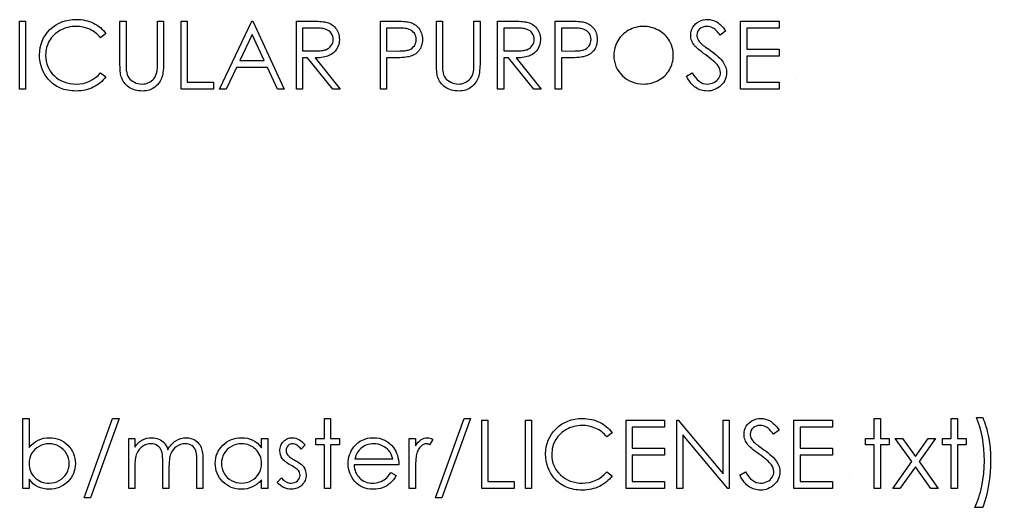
# Model space of a CAD drawing. Header units: millimetres. Extents: x -27 to 266, y -7 to 117.
# Drawn here: x 215.93 to 265.78, y 64.69 to 89.77 of the extents above; entities that cross this region are included whole.
import ezdxf

# ---------------------------------------------------------------- set-up
doc = ezdxf.new("R2010")
doc.units = ezdxf.units.MM

msp = doc.modelspace()

# ---------------------------------------------------------------- linework, layer by layer
at = {"color": 7, "linetype": 'Continuous'}
for p, q in [((247.945, 89.771), (247.945, 89.771)), ((255.798, 86.72), (255.797, 86.72)), ((258.535, 66.22), (258.535, 66.22))]:
    msp.add_line(p, q, dxfattribs=at)
at = {"color": 7, "linetype": 'Continuous', "flags": 128}
for points in [[(220.371, 89.039), (220.096, 88.829), (220.096, 88.829), (220.037, 88.898), (219.975, 88.964), (219.909, 89.025), (219.841, 89.081), (219.77, 89.133), (219.696, 89.181), (219.619, 89.224), (219.539, 89.264), (219.372, 89.329), (219.198, 89.375), (219.015, 89.403), (218.825, 89.412), (218.825, 89.412), (218.719, 89.409), (218.616, 89.4), (218.514, 89.384), (218.415, 89.362), (218.317, 89.334), (218.222, 89.301), (218.128, 89.26), (218.037, 89.214), (217.948, 89.162), (217.866, 89.106), (217.788, 89.046), (217.715, 88.981), (217.647, 88.912), (217.584, 88.839), (217.527, 88.762), (217.474, 88.68), (217.427, 88.595), (217.387, 88.508), (217.353, 88.418), (217.325, 88.325), (217.303, 88.229), (217.288, 88.132), (217.278, 88.031), (217.275, 87.928), (217.275, 87.928), (217.282, 87.773), (217.303, 87.625), (217.338, 87.483), (217.387, 87.349), (217.449, 87.22), (217.526, 87.098), (217.617, 86.982), (217.721, 86.873), (217.836, 86.775), (217.959, 86.688), (218.088, 86.616), (218.225, 86.557), (218.37, 86.51), (218.521, 86.477), (218.68, 86.457), (218.846, 86.451), (218.846, 86.451), (219.029, 86.46), (219.205, 86.487), (219.372, 86.533), (219.533, 86.597), (219.685, 86.679), (219.83, 86.779), (219.967, 86.897), (220.096, 87.034), (220.096, 87.034), (220.371, 86.826), (220.371, 86.826), (220.304, 86.741), (220.233, 86.66), (220.157, 86.585), (220.078, 86.515), (219.995, 86.449), (219.907, 86.389), (219.815, 86.334), (219.72, 86.283), (219.621, 86.238), (219.519, 86.2), (219.415, 86.167), (219.307, 86.139), (219.197, 86.118), (219.083, 86.104), (218.968, 86.095), (218.848, 86.092), (218.848, 86.092), (218.736, 86.094), (218.626, 86.102), (218.519, 86.113), (218.415, 86.13), (218.314, 86.151), (218.217, 86.178), (218.122, 86.209), (218.03, 86.245), (217.941, 86.285), (217.856, 86.331), (217.773, 86.381), (217.693, 86.436), (217.617, 86.496), (217.543, 86.56), (217.472, 86.629), (217.405, 86.704), (217.405, 86.704), (217.301, 86.836), (217.211, 86.976), (217.134, 87.122), (217.072, 87.275), (217.023, 87.434), (216.989, 87.6), (216.968, 87.772), (216.961, 87.952), (216.961, 87.952), (216.969, 88.14), (216.995, 88.321), (217.037, 88.494), (217.096, 88.66), (217.171, 88.818), (217.263, 88.968), (217.372, 89.111), (217.498, 89.246), (217.637, 89.369), (217.783, 89.476), (217.939, 89.566), (218.103, 89.64), (218.276, 89.698), (218.457, 89.738), (218.647, 89.763), (218.844, 89.771), (218.844, 89.771), (218.965, 89.768), (219.083, 89.759), (219.197, 89.744), (219.308, 89.723), (219.417, 89.696), (219.523, 89.663), (219.626, 89.623), (219.726, 89.578), (219.822, 89.528), (219.914, 89.473), (220.001, 89.412), (220.084, 89.348), (220.162, 89.278), (220.237, 89.203), (220.306, 89.123), (220.371, 89.039)], [(250.166, 86.857), (250.462, 87.034), (250.462, 87.034), (250.547, 86.897), (250.635, 86.779), (250.726, 86.679), (250.82, 86.597), (250.918, 86.533), (251.019, 86.487), (251.123, 86.46), (251.231, 86.451), (251.231, 86.451), (251.322, 86.456), (251.411, 86.471), (251.498, 86.496), (251.581, 86.532), (251.658, 86.576), (251.726, 86.628), (251.783, 86.686), (251.831, 86.751), (251.868, 86.822), (251.895, 86.894), (251.911, 86.967), (251.916, 87.044), (251.916, 87.044), (251.908, 87.131), (251.885, 87.218), (251.845, 87.303), (251.791, 87.387), (251.791, 87.387), (251.743, 87.447), (251.687, 87.509), (251.621, 87.575), (251.547, 87.643), (251.463, 87.714), (251.371, 87.788), (251.27, 87.866), (251.16, 87.945), (251.16, 87.945), (251.05, 88.025), (250.951, 88.099), (250.863, 88.167), (250.786, 88.229), (250.719, 88.286), (250.664, 88.337), (250.62, 88.382), (250.586, 88.422), (250.586, 88.422), (250.541, 88.484), (250.501, 88.547), (250.467, 88.612), (250.44, 88.678), (250.418, 88.745), (250.402, 88.813), (250.393, 88.884), (250.391, 88.954), (250.391, 88.954), (250.398, 89.065), (250.419, 89.172), (250.453, 89.273), (250.501, 89.369), (250.563, 89.457), (250.635, 89.536), (250.719, 89.604), (250.814, 89.663), (250.917, 89.71), (251.025, 89.745), (251.137, 89.764), (251.253, 89.771), (251.253, 89.771), (251.376, 89.764), (251.496, 89.74), (251.611, 89.7), (251.723, 89.644), (251.778, 89.609), (251.833, 89.568), (251.89, 89.52), (251.948, 89.465), (252.006, 89.403), (252.065, 89.335), (252.125, 89.26), (252.185, 89.179), (252.185, 89.179), (251.901, 88.964), (251.901, 88.964), (251.85, 89.029), (251.8, 89.089), (251.752, 89.143), (251.706, 89.191), (251.662, 89.233), (251.62, 89.269), (251.58, 89.3), (251.542, 89.325), (251.466, 89.363), (251.387, 89.391), (251.304, 89.407), (251.218, 89.412), (251.218, 89.412), (251.11, 89.405), (251.012, 89.38), (250.926, 89.34), (250.848, 89.284), (250.785, 89.217), (250.74, 89.142), (250.714, 89.059), (250.705, 88.969), (250.705, 88.969), (250.707, 88.913), (250.717, 88.858), (250.732, 88.803), (250.754, 88.749), (250.784, 88.694), (250.824, 88.637), (250.874, 88.579), (250.935, 88.517), (250.935, 88.517), (250.958, 88.497), (250.991, 88.47), (251.035, 88.437), (251.089, 88.396), (251.153, 88.349), (251.227, 88.296), (251.311, 88.236), (251.406, 88.168), (251.406, 88.168), (251.519, 88.085), (251.624, 88.004), (251.718, 87.926), (251.804, 87.849), (251.88, 87.776), (251.948, 87.704), (252.006, 87.635), (252.054, 87.568), (252.131, 87.436), (252.186, 87.304), (252.219, 87.171), (252.23, 87.039), (252.23, 87.039), (252.226, 86.945), (252.212, 86.854), (252.19, 86.766), (252.157, 86.681), (252.117, 86.599), (252.066, 86.521), (252.007, 86.446), (251.939, 86.374), (251.864, 86.308), (251.785, 86.25), (251.702, 86.202), (251.616, 86.163), (251.526, 86.132), (251.431, 86.109), (251.333, 86.096), (251.231, 86.092), (251.231, 86.092), (251.151, 86.095), (251.073, 86.103), (250.998, 86.116), (250.924, 86.136), (250.853, 86.16), (250.782, 86.191), (250.714, 86.226), (250.648, 86.268), (250.583, 86.315), (250.52, 86.371), (250.458, 86.433), (250.397, 86.503), (250.337, 86.58), (250.279, 86.665), (250.222, 86.757), (250.166, 86.857)], [(215.929, 89.681), (216.243, 89.681), (216.243, 89.681), (216.243, 86.181), (216.243, 86.181), (215.929, 86.181), (215.929, 86.181), (215.929, 89.681)], [(221.089, 89.681), (221.403, 89.681), (221.403, 89.681), (221.403, 87.584), (221.403, 87.584), (221.403, 87.495), (221.404, 87.415), (221.405, 87.344), (221.407, 87.282), (221.409, 87.228), (221.411, 87.183), (221.414, 87.146), (221.417, 87.119), (221.417, 87.119), (221.435, 87.021), (221.461, 86.93), (221.496, 86.849), (221.539, 86.775), (221.593, 86.709), (221.659, 86.648), (221.739, 86.594), (221.831, 86.544), (221.93, 86.503), (222.029, 86.474), (222.128, 86.456), (222.228, 86.451), (222.228, 86.451), (222.313, 86.456), (222.398, 86.469), (222.48, 86.492), (222.56, 86.524), (222.637, 86.564), (222.706, 86.611), (222.769, 86.666), (222.826, 86.727), (222.876, 86.795), (222.919, 86.871), (222.954, 86.952), (222.983, 87.041), (222.983, 87.041), (222.991, 87.078), (222.998, 87.124), (223.005, 87.18), (223.01, 87.243), (223.014, 87.315), (223.017, 87.397), (223.018, 87.486), (223.019, 87.584), (223.019, 87.584), (223.019, 89.681), (223.019, 89.681), (223.333, 89.681), (223.333, 89.681), (223.333, 87.568), (223.333, 87.568), (223.331, 87.453), (223.327, 87.345), (223.32, 87.241), (223.31, 87.143), (223.298, 87.052), (223.283, 86.965), (223.265, 86.884), (223.244, 86.809), (223.219, 86.738), (223.188, 86.669), (223.153, 86.603), (223.111, 86.539), (223.064, 86.477), (223.011, 86.418), (222.953, 86.36), (222.889, 86.306), (222.821, 86.256), (222.75, 86.212), (222.674, 86.175), (222.595, 86.145), (222.513, 86.122), (222.428, 86.105), (222.338, 86.095), (222.245, 86.092), (222.245, 86.092), (222.144, 86.095), (222.048, 86.104), (221.954, 86.12), (221.865, 86.142), (221.778, 86.171), (221.696, 86.205), (221.618, 86.247), (221.543, 86.294), (221.473, 86.346), (221.409, 86.403), (221.351, 86.464), (221.299, 86.529), (221.253, 86.598), (221.213, 86.672), (221.18, 86.749), (221.152, 86.83), (221.152, 86.83), (221.137, 86.886), (221.124, 86.953), (221.114, 87.03), (221.105, 87.117), (221.098, 87.214), (221.093, 87.321), (221.09, 87.439), (221.089, 87.568), (221.089, 87.568), (221.089, 89.681)], [(224.23, 89.681), (224.544, 89.681), (224.544, 89.681), (224.544, 86.54), (224.544, 86.54), (225.891, 86.54), (225.891, 86.54), (225.891, 86.181), (225.891, 86.181), (224.23, 86.181), (224.23, 86.181), (224.23, 89.681)], [(227.91, 89.681), (229.525, 86.181), (229.525, 86.181), (229.184, 86.181), (229.184, 86.181), (228.666, 87.303), (228.666, 87.303), (227.08, 87.303), (227.08, 87.303), (226.548, 86.181), (226.548, 86.181), (226.205, 86.181), (226.205, 86.181), (227.865, 89.681), (227.865, 89.681), (227.91, 89.681)], [(230.153, 89.681), (230.854, 89.681), (230.854, 89.681), (230.994, 89.681), (231.123, 89.679), (231.239, 89.674), (231.345, 89.67), (231.438, 89.663), (231.519, 89.655), (231.589, 89.645), (231.647, 89.634), (231.647, 89.634), (231.723, 89.613), (231.796, 89.588), (231.866, 89.557), (231.931, 89.521), (231.992, 89.48), (232.051, 89.433), (232.105, 89.382), (232.156, 89.325), (232.202, 89.265), (232.242, 89.2), (232.276, 89.133), (232.303, 89.062), (232.325, 88.988), (232.34, 88.911), (232.349, 88.83), (232.352, 88.745), (232.352, 88.745), (232.344, 88.606), (232.318, 88.476), (232.274, 88.354), (232.214, 88.24), (232.138, 88.138), (232.046, 88.049), (231.94, 87.973), (231.819, 87.91), (231.752, 87.884), (231.679, 87.861), (231.6, 87.842), (231.514, 87.826), (231.422, 87.814), (231.325, 87.805), (231.221, 87.799), (231.111, 87.797), (231.111, 87.797), (232.397, 86.181), (232.397, 86.181), (232.009, 86.181), (232.009, 86.181), (230.723, 87.797), (230.723, 87.797), (230.467, 87.797), (230.467, 87.797), (230.467, 86.181), (230.467, 86.181), (230.153, 86.181), (230.153, 86.181), (230.153, 89.681)], [(230.467, 89.322), (230.467, 88.156), (230.467, 88.156), (231.108, 88.151), (231.108, 88.151), (231.198, 88.152), (231.282, 88.155), (231.36, 88.16), (231.432, 88.167), (231.498, 88.176), (231.558, 88.187), (231.612, 88.201), (231.659, 88.216), (231.744, 88.254), (231.819, 88.301), (231.883, 88.358), (231.938, 88.425), (231.982, 88.499), (232.013, 88.577), (232.032, 88.66), (232.038, 88.746), (232.038, 88.746), (232.032, 88.83), (232.013, 88.911), (231.981, 88.987), (231.936, 89.06), (231.882, 89.125), (231.819, 89.181), (231.749, 89.226), (231.671, 89.261), (231.626, 89.276), (231.575, 89.288), (231.516, 89.299), (231.452, 89.307), (231.38, 89.314), (231.301, 89.319), (231.216, 89.322), (231.124, 89.322), (231.124, 89.322), (230.467, 89.322)], [(234.461, 89.681), (235.147, 89.681), (235.147, 89.681), (235.289, 89.681), (235.419, 89.678), (235.537, 89.674), (235.642, 89.668), (235.736, 89.661), (235.818, 89.652), (235.887, 89.642), (235.945, 89.629), (235.945, 89.629), (236.017, 89.608), (236.086, 89.582), (236.151, 89.551), (236.213, 89.515), (236.271, 89.475), (236.327, 89.429), (236.379, 89.379), (236.427, 89.323), (236.471, 89.264), (236.509, 89.2), (236.541, 89.133), (236.568, 89.063), (236.588, 88.988), (236.603, 88.91), (236.612, 88.828), (236.615, 88.743), (236.615, 88.743), (236.612, 88.656), (236.603, 88.574), (236.589, 88.496), (236.569, 88.422), (236.542, 88.351), (236.51, 88.284), (236.473, 88.221), (236.429, 88.162), (236.381, 88.107), (236.327, 88.057), (236.27, 88.011), (236.208, 87.971), (236.142, 87.935), (236.071, 87.903), (235.996, 87.877), (235.917, 87.854), (235.917, 87.854), (235.851, 87.841), (235.771, 87.829), (235.68, 87.819), (235.574, 87.812), (235.457, 87.805), (235.326, 87.8), (235.183, 87.798), (235.025, 87.797), (235.025, 87.797), (234.775, 87.797), (234.775, 87.797), (234.775, 86.181), (234.775, 86.181), (234.461, 86.181), (234.461, 86.181), (234.461, 89.681)], [(234.775, 89.322), (234.775, 88.156), (234.775, 88.156), (235.388, 88.148), (235.388, 88.148), (235.478, 88.149), (235.561, 88.152), (235.638, 88.157), (235.71, 88.164), (235.774, 88.173), (235.833, 88.184), (235.885, 88.197), (235.931, 88.212), (236.013, 88.249), (236.086, 88.296), (236.148, 88.354), (236.202, 88.42), (236.245, 88.494), (236.276, 88.572), (236.295, 88.655), (236.301, 88.741), (236.301, 88.741), (236.295, 88.825), (236.276, 88.907), (236.245, 88.984), (236.202, 89.057), (236.149, 89.124), (236.088, 89.18), (236.019, 89.226), (235.943, 89.261), (235.899, 89.276), (235.849, 89.288), (235.793, 89.299), (235.73, 89.307), (235.661, 89.314), (235.586, 89.319), (235.504, 89.322), (235.415, 89.322), (235.415, 89.322), (234.775, 89.322)], [(237.333, 89.681), (237.647, 89.681), (237.647, 89.681), (237.647, 87.584), (237.647, 87.584), (237.647, 87.495), (237.648, 87.415), (237.649, 87.344), (237.65, 87.282), (237.653, 87.228), (237.655, 87.183), (237.657, 87.146), (237.661, 87.119), (237.661, 87.119), (237.679, 87.021), (237.704, 86.93), (237.74, 86.849), (237.782, 86.775), (237.836, 86.709), (237.903, 86.648), (237.983, 86.594), (238.075, 86.544), (238.174, 86.503), (238.272, 86.474), (238.372, 86.456), (238.471, 86.451), (238.471, 86.451), (238.557, 86.456), (238.641, 86.469), (238.723, 86.492), (238.804, 86.524), (238.88, 86.564), (238.95, 86.611), (239.013, 86.666), (239.07, 86.727), (239.119, 86.795), (239.163, 86.871), (239.198, 86.952), (239.227, 87.041), (239.227, 87.041), (239.235, 87.078), (239.242, 87.124), (239.248, 87.18), (239.253, 87.243), (239.257, 87.315), (239.26, 87.397), (239.262, 87.486), (239.262, 87.584), (239.262, 87.584), (239.262, 89.681), (239.262, 89.681), (239.576, 89.681), (239.576, 89.681), (239.576, 87.568), (239.576, 87.568), (239.575, 87.453), (239.571, 87.345), (239.564, 87.241), (239.554, 87.143), (239.541, 87.052), (239.527, 86.965), (239.508, 86.884), (239.487, 86.809), (239.463, 86.738), (239.432, 86.669), (239.396, 86.603), (239.355, 86.539), (239.307, 86.477), (239.255, 86.418), (239.196, 86.36), (239.133, 86.306), (239.065, 86.256), (238.993, 86.212), (238.917, 86.175), (238.839, 86.145), (238.757, 86.122), (238.671, 86.105), (238.582, 86.095), (238.489, 86.092), (238.489, 86.092), (238.388, 86.095), (238.291, 86.104), (238.198, 86.12), (238.108, 86.142), (238.022, 86.171), (237.94, 86.205), (237.862, 86.247), (237.787, 86.294), (237.716, 86.346), (237.653, 86.403), (237.594, 86.464), (237.543, 86.529), (237.497, 86.598), (237.457, 86.672), (237.423, 86.749), (237.395, 86.83), (237.395, 86.83), (237.381, 86.886), (237.368, 86.953), (237.357, 87.03), (237.348, 87.117), (237.342, 87.214), (237.337, 87.321), (237.334, 87.439), (237.333, 87.568), (237.333, 87.568), (237.333, 89.681)], [(240.474, 89.681), (241.174, 89.681), (241.174, 89.681), (241.315, 89.681), (241.444, 89.679), (241.56, 89.674), (241.665, 89.67), (241.758, 89.663), (241.84, 89.655), (241.91, 89.645), (241.967, 89.634), (241.967, 89.634), (242.044, 89.613), (242.117, 89.588), (242.186, 89.557), (242.251, 89.521), (242.313, 89.48), (242.371, 89.433), (242.426, 89.382), (242.476, 89.325), (242.523, 89.265), (242.563, 89.2), (242.596, 89.133), (242.624, 89.062), (242.645, 88.988), (242.661, 88.911), (242.67, 88.83), (242.673, 88.745), (242.673, 88.745), (242.664, 88.606), (242.638, 88.476), (242.595, 88.354), (242.534, 88.24), (242.458, 88.138), (242.367, 88.049), (242.26, 87.973), (242.14, 87.91), (242.072, 87.884), (242, 87.861), (241.92, 87.842), (241.835, 87.826), (241.743, 87.814), (241.645, 87.805), (241.542, 87.799), (241.432, 87.797), (241.432, 87.797), (242.717, 86.181), (242.717, 86.181), (242.329, 86.181), (242.329, 86.181), (241.043, 87.797), (241.043, 87.797), (240.788, 87.797), (240.788, 87.797), (240.788, 86.181), (240.788, 86.181), (240.474, 86.181), (240.474, 86.181), (240.474, 89.681)], [(240.788, 89.322), (240.788, 88.156), (240.788, 88.156), (241.429, 88.151), (241.429, 88.151), (241.519, 88.152), (241.603, 88.155), (241.681, 88.16), (241.753, 88.167), (241.819, 88.176), (241.878, 88.187), (241.932, 88.201), (241.98, 88.216), (242.064, 88.254), (242.139, 88.301), (242.204, 88.358), (242.258, 88.425), (242.302, 88.499), (242.333, 88.577), (242.352, 88.66), (242.359, 88.746), (242.359, 88.746), (242.352, 88.83), (242.333, 88.911), (242.301, 88.987), (242.257, 89.06), (242.202, 89.125), (242.14, 89.181), (242.07, 89.226), (241.991, 89.261), (241.946, 89.276), (241.895, 89.288), (241.837, 89.299), (241.772, 89.307), (241.7, 89.314), (241.622, 89.319), (241.536, 89.322), (241.444, 89.322), (241.444, 89.322), (240.788, 89.322)], [(243.435, 89.681), (244.122, 89.681), (244.122, 89.681), (244.263, 89.681), (244.393, 89.678), (244.511, 89.674), (244.617, 89.668), (244.71, 89.661), (244.792, 89.652), (244.862, 89.642), (244.919, 89.629), (244.919, 89.629), (244.991, 89.608), (245.06, 89.582), (245.125, 89.551), (245.188, 89.515), (245.246, 89.475), (245.301, 89.429), (245.353, 89.379), (245.401, 89.323), (245.446, 89.264), (245.483, 89.2), (245.516, 89.133), (245.542, 89.063), (245.563, 88.988), (245.577, 88.91), (245.586, 88.828), (245.589, 88.743), (245.589, 88.743), (245.586, 88.656), (245.577, 88.574), (245.563, 88.496), (245.543, 88.422), (245.516, 88.351), (245.485, 88.284), (245.447, 88.221), (245.403, 88.162), (245.355, 88.107), (245.302, 88.057), (245.244, 88.011), (245.183, 87.971), (245.116, 87.935), (245.045, 87.903), (244.97, 87.877), (244.891, 87.854), (244.891, 87.854), (244.825, 87.841), (244.746, 87.829), (244.654, 87.819), (244.549, 87.812), (244.431, 87.805), (244.301, 87.8), (244.157, 87.798), (244, 87.797), (244, 87.797), (243.75, 87.797), (243.75, 87.797), (243.75, 86.181), (243.75, 86.181), (243.435, 86.181), (243.435, 86.181), (243.435, 89.681)], [(243.749, 89.322), (243.75, 88.156), (243.75, 88.156), (244.362, 88.148), (244.362, 88.148), (244.452, 88.149), (244.535, 88.152), (244.613, 88.157), (244.684, 88.164), (244.749, 88.173), (244.808, 88.184), (244.859, 88.197), (244.906, 88.212), (244.987, 88.249), (245.06, 88.296), (245.122, 88.354), (245.176, 88.42), (245.22, 88.494), (245.251, 88.572), (245.269, 88.655), (245.275, 88.741), (245.275, 88.741), (245.269, 88.825), (245.251, 88.907), (245.22, 88.984), (245.176, 89.057), (245.123, 89.124), (245.063, 89.18), (244.993, 89.226), (244.917, 89.261), (244.873, 89.276), (244.824, 89.288), (244.767, 89.299), (244.704, 89.307), (244.635, 89.314), (244.56, 89.319), (244.478, 89.322), (244.39, 89.322), (244.39, 89.322), (243.75, 89.322)], [(247.96, 89.412), (247.861, 89.409), (247.763, 89.4), (247.666, 89.384), (247.571, 89.362), (247.477, 89.334), (247.383, 89.299), (247.292, 89.259), (247.202, 89.212), (247.115, 89.16), (247.033, 89.103), (246.956, 89.042), (246.884, 88.977), (246.816, 88.907), (246.753, 88.834), (246.696, 88.755), (246.643, 88.673), (246.596, 88.587), (246.555, 88.499), (246.52, 88.408), (246.492, 88.314), (246.47, 88.219), (246.454, 88.121), (246.445, 88.021), (246.442, 87.917), (246.442, 87.917), (246.449, 87.766), (246.47, 87.621), (246.504, 87.482), (246.553, 87.349), (246.616, 87.221), (246.692, 87.1), (246.783, 86.985), (246.887, 86.876), (247.001, 86.776), (247.121, 86.69), (247.247, 86.617), (247.378, 86.557), (247.515, 86.51), (247.658, 86.477), (247.806, 86.457), (247.96, 86.451), (247.96, 86.451), (248.064, 86.454), (248.166, 86.463), (248.266, 86.478), (248.364, 86.5), (248.46, 86.527), (248.554, 86.56), (248.646, 86.6), (248.737, 86.646), (248.824, 86.697), (248.906, 86.752), (248.982, 86.812), (249.054, 86.877), (249.122, 86.946), (249.184, 87.019), (249.241, 87.097), (249.293, 87.18), (249.34, 87.266), (249.381, 87.354), (249.415, 87.445), (249.443, 87.538), (249.465, 87.633), (249.481, 87.731), (249.49, 87.831), (249.493, 87.934), (249.493, 87.934), (249.49, 88.035), (249.481, 88.135), (249.465, 88.232), (249.443, 88.326), (249.415, 88.418), (249.381, 88.507), (249.34, 88.594), (249.293, 88.679), (249.241, 88.76), (249.183, 88.837), (249.12, 88.91), (249.053, 88.979), (248.98, 89.043), (248.901, 89.104), (248.819, 89.16), (248.73, 89.212), (248.639, 89.259), (248.546, 89.299), (248.452, 89.334), (248.357, 89.362), (248.259, 89.384), (248.161, 89.4), (248.061, 89.409), (247.96, 89.412)], [(252.948, 89.681), (254.923, 89.681), (254.923, 89.681), (254.923, 89.322), (254.923, 89.322), (253.262, 89.322), (253.262, 89.322), (253.262, 88.246), (253.262, 88.246), (254.923, 88.246), (254.923, 88.246), (254.923, 87.887), (254.923, 87.887), (253.262, 87.887), (253.262, 87.887), (253.262, 86.54), (253.262, 86.54), (254.923, 86.54), (254.923, 86.54), (254.923, 86.181), (254.923, 86.181), (252.948, 86.181), (252.948, 86.181), (252.948, 89.681)], [(227.884, 88.999), (227.25, 87.662), (227.25, 87.662), (228.501, 87.662), (228.501, 87.662), (227.884, 88.999)], [(265.378, 64.694), (264.974, 64.694), (264.974, 64.694), (265.029, 64.815), (265.081, 64.941), (265.131, 65.071), (265.177, 65.207), (265.221, 65.348), (265.261, 65.493), (265.299, 65.644), (265.334, 65.799), (265.392, 66.117), (265.434, 66.44), (265.459, 66.769), (265.467, 67.102), (265.467, 67.102), (265.46, 67.41), (265.441, 67.713), (265.406, 68.01), (265.36, 68.301), (265.301, 68.581), (265.232, 68.844), (265.153, 69.088), (265.064, 69.316), (265.064, 69.316), (265.378, 69.316), (265.378, 69.316), (265.423, 69.209), (265.466, 69.097), (265.507, 68.98), (265.545, 68.86), (265.581, 68.733), (265.614, 68.603), (265.645, 68.468), (265.673, 68.328), (265.721, 68.04), (265.754, 67.748), (265.775, 67.448), (265.782, 67.144), (265.782, 67.144), (265.775, 66.816), (265.756, 66.493), (265.723, 66.172), (265.678, 65.857), (265.62, 65.549), (265.552, 65.252), (265.47, 64.968), (265.378, 64.694)], [(216.108, 65.681), (216.109, 69.271), (216.109, 69.271), (216.423, 69.271), (216.423, 69.271), (216.423, 67.775), (216.423, 67.775), (216.531, 67.895), (216.646, 67.998), (216.767, 68.086), (216.894, 68.157), (217.028, 68.213), (217.167, 68.252), (217.314, 68.276), (217.466, 68.284), (217.466, 68.284), (217.601, 68.278), (217.732, 68.259), (217.858, 68.229), (217.978, 68.187), (218.093, 68.133), (218.204, 68.066), (218.309, 67.987), (218.41, 67.896), (218.501, 67.797), (218.581, 67.692), (218.648, 67.582), (218.703, 67.467), (218.746, 67.347), (218.776, 67.222), (218.795, 67.091), (218.801, 66.955), (218.801, 66.955), (218.795, 66.821), (218.776, 66.692), (218.745, 66.568), (218.702, 66.449), (218.647, 66.335), (218.579, 66.226), (218.499, 66.122), (218.406, 66.023), (218.305, 65.932), (218.199, 65.854), (218.088, 65.787), (217.971, 65.733), (217.85, 65.691), (217.724, 65.66), (217.592, 65.643), (217.456, 65.637), (217.456, 65.637), (217.3, 65.644), (217.152, 65.667), (217.012, 65.707), (216.879, 65.761), (216.754, 65.832), (216.636, 65.921), (216.526, 66.029), (216.423, 66.155), (216.423, 66.155), (216.423, 65.681), (216.423, 65.681), (216.109, 65.681)], [(221.044, 69.271), (219.58, 65.188), (219.58, 65.188), (219.25, 65.188), (219.25, 65.188), (220.713, 69.271), (220.713, 69.271), (221.044, 69.271)], [(231.589, 69.271), (231.903, 69.271), (231.903, 69.271), (231.903, 68.239), (231.903, 68.239), (232.352, 68.239), (232.352, 68.239), (232.352, 67.925), (232.352, 67.925), (231.903, 67.925), (231.903, 67.925), (231.903, 65.681), (231.903, 65.681), (231.589, 65.681), (231.589, 65.681), (231.589, 67.925), (231.589, 67.925), (231.141, 67.925), (231.141, 67.925), (231.141, 68.239), (231.141, 68.239), (231.589, 68.239), (231.589, 68.239), (231.589, 69.271)], [(239.083, 69.271), (237.619, 65.188), (237.619, 65.188), (237.288, 65.188), (237.288, 65.188), (238.752, 69.271), (238.752, 69.271), (239.083, 69.271)], [(239.666, 69.181), (239.98, 69.181), (239.98, 69.181), (239.98, 66.04), (239.98, 66.04), (241.326, 66.04), (241.326, 66.04), (241.326, 65.681), (241.326, 65.681), (239.666, 65.681), (239.666, 65.681), (239.666, 69.181)], [(241.91, 69.181), (242.224, 69.181), (242.224, 69.181), (242.224, 65.681), (242.224, 65.681), (241.91, 65.681), (241.91, 65.681), (241.91, 69.181)], [(246.352, 68.539), (246.077, 68.329), (246.077, 68.329), (246.018, 68.398), (245.955, 68.464), (245.89, 68.525), (245.822, 68.581), (245.751, 68.633), (245.677, 68.681), (245.6, 68.724), (245.52, 68.764), (245.353, 68.829), (245.178, 68.875), (244.996, 68.903), (244.805, 68.912), (244.805, 68.912), (244.7, 68.909), (244.596, 68.9), (244.495, 68.884), (244.396, 68.862), (244.298, 68.834), (244.202, 68.801), (244.109, 68.76), (244.017, 68.714), (243.929, 68.662), (243.846, 68.606), (243.768, 68.546), (243.696, 68.481), (243.628, 68.412), (243.565, 68.339), (243.508, 68.262), (243.455, 68.18), (243.408, 68.095), (243.368, 68.008), (243.334, 67.918), (243.306, 67.825), (243.284, 67.729), (243.269, 67.632), (243.259, 67.531), (243.256, 67.428), (243.256, 67.428), (243.263, 67.273), (243.284, 67.125), (243.318, 66.983), (243.367, 66.849), (243.43, 66.72), (243.507, 66.598), (243.597, 66.482), (243.702, 66.373), (243.817, 66.275), (243.94, 66.188), (244.069, 66.116), (244.206, 66.057), (244.35, 66.01), (244.502, 65.977), (244.661, 65.957), (244.827, 65.951), (244.827, 65.951), (245.01, 65.96), (245.185, 65.987), (245.353, 66.033), (245.514, 66.097), (245.666, 66.179), (245.811, 66.279), (245.948, 66.397), (246.077, 66.534), (246.077, 66.534), (246.352, 66.326), (246.352, 66.326), (246.285, 66.241), (246.213, 66.16), (246.138, 66.085), (246.059, 66.015), (245.976, 65.949), (245.888, 65.889), (245.796, 65.834), (245.701, 65.783), (245.602, 65.738), (245.5, 65.7), (245.396, 65.667), (245.288, 65.639), (245.178, 65.618), (245.064, 65.604), (244.948, 65.595), (244.829, 65.592), (244.829, 65.592), (244.716, 65.594), (244.606, 65.602), (244.5, 65.613), (244.396, 65.63), (244.295, 65.651), (244.198, 65.678), (244.103, 65.709), (244.011, 65.745), (243.922, 65.785), (243.836, 65.831), (243.754, 65.881), (243.674, 65.936), (243.597, 65.996), (243.524, 66.06), (243.453, 66.129), (243.386, 66.204), (243.386, 66.204), (243.282, 66.336), (243.191, 66.476), (243.115, 66.622), (243.053, 66.775), (243.004, 66.934), (242.97, 67.1), (242.949, 67.272), (242.942, 67.452), (242.942, 67.452), (242.95, 67.64), (242.976, 67.821), (243.018, 67.994), (243.076, 68.16), (243.151, 68.318), (243.244, 68.468), (243.353, 68.611), (243.479, 68.746), (243.618, 68.869), (243.764, 68.976), (243.92, 69.066), (244.084, 69.14), (244.256, 69.198), (244.437, 69.238), (244.627, 69.263), (244.825, 69.271), (244.825, 69.271), (244.946, 69.268), (245.063, 69.259), (245.178, 69.244), (245.289, 69.223), (245.398, 69.196), (245.504, 69.163), (245.607, 69.123), (245.706, 69.078), (245.802, 69.028), (245.894, 68.973), (245.982, 68.912), (246.065, 68.848), (246.143, 68.778), (246.217, 68.703), (246.287, 68.623), (246.352, 68.539)], [(247.07, 69.181), (249.044, 69.181), (249.044, 69.181), (249.044, 68.822), (249.044, 68.822), (247.384, 68.822), (247.384, 68.822), (247.384, 67.746), (247.384, 67.746), (249.044, 67.746), (249.044, 67.746), (249.044, 67.387), (249.044, 67.387), (247.384, 67.387), (247.384, 67.387), (247.384, 66.04), (247.384, 66.04), (249.044, 66.04), (249.044, 66.04), (249.044, 65.681), (249.044, 65.681), (247.07, 65.681), (247.07, 65.681), (247.07, 69.181)], [(249.673, 65.681), (249.673, 69.181), (249.673, 69.181), (249.739, 69.181), (249.739, 69.181), (252.051, 66.427), (252.051, 66.427), (252.051, 69.181), (252.051, 69.181), (252.365, 69.181), (252.365, 69.181), (252.365, 65.681), (252.365, 65.681), (252.293, 65.681), (252.293, 65.681), (249.987, 68.43), (249.987, 68.43), (249.987, 65.681), (249.987, 65.681), (249.673, 65.681)], [(252.903, 66.357), (253.199, 66.534), (253.199, 66.534), (253.284, 66.397), (253.372, 66.279), (253.463, 66.179), (253.558, 66.097), (253.655, 66.033), (253.756, 65.987), (253.86, 65.96), (253.968, 65.951), (253.968, 65.951), (254.06, 65.956), (254.149, 65.971), (254.235, 65.996), (254.318, 66.032), (254.395, 66.076), (254.463, 66.128), (254.52, 66.186), (254.568, 66.251), (254.605, 66.322), (254.632, 66.394), (254.648, 66.467), (254.653, 66.544), (254.653, 66.544), (254.646, 66.631), (254.622, 66.718), (254.583, 66.803), (254.528, 66.887), (254.528, 66.887), (254.48, 66.947), (254.424, 67.009), (254.358, 67.075), (254.284, 67.143), (254.2, 67.214), (254.109, 67.288), (254.007, 67.366), (253.897, 67.445), (253.897, 67.445), (253.787, 67.525), (253.688, 67.599), (253.6, 67.667), (253.523, 67.729), (253.457, 67.786), (253.401, 67.837), (253.357, 67.882), (253.323, 67.922), (253.323, 67.922), (253.278, 67.984), (253.238, 68.047), (253.204, 68.112), (253.177, 68.178), (253.155, 68.245), (253.14, 68.313), (253.131, 68.384), (253.128, 68.454), (253.128, 68.454), (253.135, 68.565), (253.156, 68.672), (253.19, 68.773), (253.239, 68.869), (253.3, 68.957), (253.372, 69.036), (253.457, 69.104), (253.551, 69.163), (253.654, 69.21), (253.762, 69.245), (253.874, 69.264), (253.99, 69.271), (253.99, 69.271), (254.114, 69.264), (254.233, 69.24), (254.348, 69.2), (254.46, 69.144), (254.515, 69.109), (254.571, 69.068), (254.627, 69.02), (254.685, 68.965), (254.743, 68.903), (254.802, 68.835), (254.862, 68.76), (254.923, 68.679), (254.923, 68.679), (254.639, 68.464), (254.639, 68.464), (254.587, 68.529), (254.537, 68.589), (254.489, 68.643), (254.443, 68.691), (254.4, 68.733), (254.358, 68.769), (254.317, 68.8), (254.279, 68.825), (254.203, 68.863), (254.124, 68.891), (254.041, 68.907), (253.955, 68.912), (253.955, 68.912), (253.847, 68.905), (253.75, 68.88), (253.663, 68.84), (253.586, 68.784), (253.522, 68.717), (253.478, 68.642), (253.451, 68.559), (253.442, 68.469), (253.442, 68.469), (253.445, 68.413), (253.454, 68.358), (253.469, 68.303), (253.491, 68.249), (253.521, 68.194), (253.561, 68.137), (253.612, 68.079), (253.673, 68.017), (253.673, 68.017), (253.696, 67.997), (253.729, 67.97), (253.772, 67.937), (253.826, 67.896), (253.89, 67.849), (253.964, 67.796), (254.048, 67.736), (254.143, 67.668), (254.143, 67.668), (254.257, 67.585), (254.361, 67.504), (254.456, 67.426), (254.541, 67.349), (254.618, 67.276), (254.685, 67.204), (254.743, 67.135), (254.792, 67.068), (254.869, 66.936), (254.923, 66.804), (254.956, 66.671), (254.967, 66.539), (254.967, 66.539), (254.963, 66.445), (254.949, 66.354), (254.927, 66.266), (254.895, 66.181), (254.854, 66.099), (254.803, 66.021), (254.745, 65.946), (254.676, 65.874), (254.601, 65.808), (254.522, 65.75), (254.44, 65.702), (254.353, 65.663), (254.263, 65.632), (254.168, 65.609), (254.07, 65.596), (253.968, 65.592), (253.968, 65.592), (253.888, 65.595), (253.811, 65.603), (253.735, 65.616), (253.661, 65.636), (253.59, 65.66), (253.52, 65.691), (253.452, 65.726), (253.385, 65.768), (253.321, 65.815), (253.257, 65.871), (253.195, 65.933), (253.134, 66.003), (253.074, 66.08), (253.016, 66.165), (252.959, 66.257), (252.903, 66.357)], [(255.685, 69.181), (257.66, 69.181), (257.66, 69.181), (257.66, 68.822), (257.66, 68.822), (256, 68.822), (256, 68.822), (256, 67.746), (256, 67.746), (257.66, 67.746), (257.66, 67.746), (257.66, 67.387), (257.66, 67.387), (256, 67.387), (256, 67.387), (256, 66.04), (256, 66.04), (257.66, 66.04), (257.66, 66.04), (257.66, 65.681), (257.66, 65.681), (255.685, 65.681), (255.685, 65.681), (255.685, 69.181)], [(259.814, 69.271), (260.128, 69.271), (260.128, 69.271), (260.128, 68.239), (260.128, 68.239), (260.576, 68.239), (260.576, 68.239), (260.576, 67.925), (260.576, 67.925), (260.128, 67.925), (260.128, 67.925), (260.128, 65.681), (260.128, 65.681), (259.814, 65.681), (259.814, 65.681), (259.814, 67.925), (259.814, 67.925), (259.365, 67.925), (259.365, 67.925), (259.365, 68.239), (259.365, 68.239), (259.814, 68.239), (259.814, 68.239), (259.814, 69.271)], [(263.762, 69.271), (264.076, 69.271), (264.076, 69.271), (264.076, 68.239), (264.076, 68.239), (264.525, 68.239), (264.525, 68.239), (264.525, 67.925), (264.525, 67.925), (264.076, 67.925), (264.076, 67.925), (264.076, 65.681), (264.076, 65.681), (263.762, 65.681), (263.762, 65.681), (263.762, 67.925), (263.762, 67.925), (263.314, 67.925), (263.314, 67.925), (263.314, 68.239), (263.314, 68.239), (263.762, 68.239), (263.762, 68.239), (263.762, 69.271)], [(217.453, 65.951), (217.591, 65.959), (217.722, 65.984), (217.849, 66.025), (217.97, 66.083), (218.082, 66.155), (218.182, 66.241), (218.271, 66.34), (218.346, 66.452), (218.408, 66.573), (218.452, 66.697), (218.478, 66.824), (218.487, 66.955), (218.487, 66.955), (218.478, 67.087), (218.452, 67.215), (218.407, 67.34), (218.345, 67.462), (218.269, 67.575), (218.18, 67.675), (218.079, 67.762), (217.966, 67.836), (217.846, 67.895), (217.72, 67.936), (217.591, 67.962), (217.458, 67.97), (217.458, 67.97), (217.322, 67.962), (217.19, 67.936), (217.061, 67.895), (216.936, 67.836), (216.819, 67.763), (216.717, 67.679), (216.629, 67.583), (216.555, 67.475), (216.497, 67.358), (216.456, 67.234), (216.431, 67.103), (216.423, 66.965), (216.423, 66.965), (216.428, 66.859), (216.442, 66.758), (216.465, 66.66), (216.497, 66.568), (216.539, 66.479), (216.59, 66.395), (216.65, 66.316), (216.72, 66.241), (216.796, 66.173), (216.878, 66.114), (216.962, 66.064), (217.052, 66.024), (217.146, 65.991), (217.244, 65.969), (217.347, 65.955), (217.453, 65.951)], [(221.538, 68.239), (221.852, 68.239), (221.852, 68.239), (221.852, 67.795), (221.852, 67.795), (221.939, 67.91), (222.027, 68.008), (222.116, 68.089), (222.207, 68.154), (222.207, 68.154), (222.334, 68.211), (222.464, 68.252), (222.597, 68.276), (222.734, 68.284), (222.734, 68.284), (222.827, 68.279), (222.916, 68.266), (223.004, 68.243), (223.089, 68.21), (223.17, 68.17), (223.242, 68.125), (223.307, 68.073), (223.364, 68.015), (223.415, 67.947), (223.463, 67.867), (223.507, 67.774), (223.548, 67.666), (223.548, 67.666), (223.59, 67.74), (223.635, 67.809), (223.683, 67.873), (223.733, 67.933), (223.785, 67.988), (223.84, 68.039), (223.897, 68.085), (223.958, 68.126), (224.082, 68.195), (224.213, 68.245), (224.347, 68.274), (224.486, 68.284), (224.486, 68.284), (224.615, 68.276), (224.735, 68.251), (224.848, 68.209), (224.953, 68.151), (225.048, 68.078), (225.13, 67.992), (225.199, 67.893), (225.254, 67.78), (225.277, 67.717), (225.297, 67.646), (225.314, 67.568), (225.328, 67.483), (225.338, 67.39), (225.346, 67.29), (225.351, 67.182), (225.352, 67.067), (225.352, 67.067), (225.352, 65.681), (225.352, 65.681), (225.038, 65.681), (225.038, 65.681), (225.038, 67.068), (225.038, 67.068), (225.037, 67.166), (225.034, 67.257), (225.03, 67.339), (225.023, 67.413), (225.015, 67.479), (225.004, 67.537), (224.992, 67.588), (224.978, 67.63), (224.943, 67.703), (224.898, 67.769), (224.842, 67.826), (224.775, 67.877), (224.7, 67.917), (224.617, 67.947), (224.528, 67.964), (224.432, 67.97), (224.432, 67.97), (224.313, 67.962), (224.2, 67.935), (224.091, 67.891), (223.988, 67.83), (223.894, 67.754), (223.815, 67.666), (223.748, 67.567), (223.695, 67.456), (223.673, 67.393), (223.654, 67.32), (223.639, 67.237), (223.625, 67.145), (223.615, 67.042), (223.608, 66.93), (223.604, 66.808), (223.602, 66.676), (223.602, 66.676), (223.602, 65.681), (223.602, 65.681), (223.288, 65.681), (223.288, 65.681), (223.288, 66.982), (223.288, 66.982), (223.287, 67.092), (223.284, 67.194), (223.28, 67.286), (223.273, 67.368), (223.265, 67.442), (223.255, 67.506), (223.243, 67.561), (223.229, 67.607), (223.195, 67.685), (223.149, 67.755), (223.092, 67.817), (223.025, 67.87), (222.949, 67.914), (222.866, 67.945), (222.776, 67.964), (222.679, 67.97), (222.679, 67.97), (222.566, 67.962), (222.456, 67.936), (222.349, 67.893), (222.247, 67.833), (222.153, 67.759), (222.072, 67.673), (222.004, 67.575), (221.949, 67.465), (221.926, 67.403), (221.907, 67.335), (221.89, 67.258), (221.877, 67.173), (221.865, 67.081), (221.858, 66.981), (221.854, 66.873), (221.852, 66.758), (221.852, 66.758), (221.852, 65.681), (221.852, 65.681), (221.538, 65.681), (221.538, 65.681), (221.538, 68.239)], [(228.673, 68.239), (228.673, 65.681), (228.673, 65.681), (228.359, 65.681), (228.359, 65.681), (228.359, 66.124), (228.359, 66.124), (228.25, 66.006), (228.136, 65.905), (228.014, 65.821), (227.886, 65.754), (227.752, 65.703), (227.613, 65.666), (227.466, 65.644), (227.314, 65.637), (227.314, 65.637), (227.179, 65.643), (227.048, 65.661), (226.923, 65.691), (226.802, 65.733), (226.687, 65.788), (226.576, 65.855), (226.471, 65.933), (226.371, 66.024), (226.279, 66.124), (226.2, 66.228), (226.133, 66.338), (226.078, 66.454), (226.035, 66.575), (226.005, 66.7), (225.987, 66.831), (225.98, 66.967), (225.98, 66.967), (225.987, 67.101), (226.005, 67.23), (226.036, 67.353), (226.079, 67.472), (226.135, 67.586), (226.202, 67.694), (226.282, 67.799), (226.374, 67.898), (226.475, 67.988), (226.582, 68.067), (226.693, 68.133), (226.809, 68.187), (226.93, 68.23), (227.057, 68.26), (227.188, 68.278), (227.324, 68.284), (227.324, 68.284), (227.48, 68.276), (227.629, 68.253), (227.77, 68.214), (227.903, 68.16), (228.028, 68.089), (228.147, 67.999), (228.256, 67.892), (228.359, 67.766), (228.359, 67.766), (228.359, 68.239), (228.359, 68.239), (228.673, 68.239)], [(227.328, 67.97), (227.19, 67.962), (227.059, 67.937), (226.932, 67.896), (226.811, 67.838), (226.699, 67.766), (226.599, 67.68), (226.51, 67.581), (226.434, 67.468), (226.373, 67.347), (226.329, 67.223), (226.303, 67.095), (226.294, 66.964), (226.294, 66.964), (226.304, 66.833), (226.329, 66.706), (226.374, 66.581), (226.435, 66.459), (226.512, 66.345), (226.601, 66.245), (226.702, 66.158), (226.815, 66.085), (226.936, 66.026), (227.061, 65.984), (227.191, 65.959), (227.325, 65.951), (227.325, 65.951), (227.461, 65.959), (227.594, 65.984), (227.722, 66.025), (227.847, 66.083), (227.962, 66.155), (228.065, 66.24), (228.152, 66.336), (228.225, 66.443), (228.283, 66.56), (228.326, 66.685), (228.35, 66.816), (228.359, 66.955), (228.359, 66.955), (228.354, 67.061), (228.34, 67.162), (228.316, 67.26), (228.284, 67.352), (228.242, 67.441), (228.191, 67.525), (228.131, 67.604), (228.061, 67.679), (227.984, 67.747), (227.903, 67.807), (227.818, 67.856), (227.729, 67.897), (227.635, 67.929), (227.537, 67.952), (227.434, 67.966), (227.328, 67.97)], [(230.602, 67.92), (230.389, 67.701), (230.389, 67.701), (230.333, 67.764), (230.277, 67.818), (230.221, 67.865), (230.166, 67.903), (230.111, 67.932), (230.056, 67.953), (230.001, 67.966), (229.947, 67.97), (229.947, 67.97), (229.881, 67.964), (229.82, 67.944), (229.764, 67.912), (229.712, 67.866), (229.67, 67.812), (229.639, 67.755), (229.621, 67.692), (229.615, 67.626), (229.615, 67.626), (229.621, 67.565), (229.637, 67.507), (229.664, 67.45), (229.702, 67.394), (229.702, 67.394), (229.726, 67.365), (229.757, 67.335), (229.794, 67.304), (229.836, 67.272), (229.886, 67.238), (229.94, 67.204), (230.001, 67.167), (230.067, 67.13), (230.067, 67.13), (230.148, 67.084), (230.223, 67.038), (230.291, 66.993), (230.352, 66.948), (230.406, 66.903), (230.453, 66.859), (230.494, 66.814), (230.528, 66.771), (230.528, 66.771), (230.58, 66.681), (230.618, 66.585), (230.639, 66.483), (230.647, 66.376), (230.647, 66.376), (230.643, 66.3), (230.634, 66.227), (230.617, 66.157), (230.594, 66.09), (230.563, 66.026), (230.526, 65.965), (230.483, 65.907), (230.432, 65.851), (230.377, 65.801), (230.319, 65.757), (230.257, 65.721), (230.192, 65.691), (230.123, 65.667), (230.051, 65.65), (229.976, 65.64), (229.897, 65.637), (229.897, 65.637), (229.792, 65.642), (229.689, 65.66), (229.588, 65.688), (229.489, 65.728), (229.395, 65.779), (229.311, 65.839), (229.234, 65.907), (229.166, 65.983), (229.166, 65.983), (229.374, 66.22), (229.374, 66.22), (229.435, 66.157), (229.496, 66.102), (229.558, 66.056), (229.621, 66.018), (229.684, 65.989), (229.75, 65.968), (229.815, 65.955), (229.881, 65.951), (229.881, 65.951), (229.972, 65.958), (230.055, 65.982), (230.132, 66.019), (230.201, 66.073), (230.259, 66.137), (230.3, 66.207), (230.324, 66.282), (230.333, 66.362), (230.333, 66.362), (230.327, 66.429), (230.311, 66.492), (230.284, 66.551), (230.247, 66.606), (230.247, 66.606), (230.222, 66.633), (230.191, 66.662), (230.152, 66.692), (230.107, 66.725), (230.055, 66.758), (229.996, 66.793), (229.931, 66.831), (229.859, 66.87), (229.859, 66.87), (229.781, 66.914), (229.71, 66.958), (229.645, 67.002), (229.586, 67.046), (229.534, 67.089), (229.489, 67.133), (229.45, 67.176), (229.418, 67.219), (229.418, 67.219), (229.367, 67.308), (229.33, 67.404), (229.308, 67.505), (229.301, 67.613), (229.301, 67.613), (229.304, 67.684), (229.312, 67.751), (229.327, 67.816), (229.346, 67.877), (229.372, 67.936), (229.404, 67.991), (229.441, 68.044), (229.484, 68.093), (229.531, 68.137), (229.582, 68.176), (229.635, 68.209), (229.691, 68.236), (229.751, 68.257), (229.813, 68.272), (229.879, 68.281), (229.947, 68.284), (229.947, 68.284), (230.029, 68.278), (230.11, 68.262), (230.192, 68.233), (230.274, 68.193), (230.355, 68.142), (230.437, 68.079), (230.52, 68.006), (230.602, 67.92)], [(234.99, 66.489), (235.269, 66.343), (235.269, 66.343), (235.2, 66.226), (235.126, 66.12), (235.048, 66.026), (234.964, 65.945), (234.875, 65.874), (234.781, 65.813), (234.681, 65.759), (234.575, 65.715), (234.464, 65.681), (234.345, 65.656), (234.22, 65.642), (234.087, 65.637), (234.087, 65.637), (233.94, 65.643), (233.801, 65.662), (233.671, 65.693), (233.548, 65.738), (233.435, 65.794), (233.329, 65.864), (233.231, 65.946), (233.142, 66.04), (233.062, 66.143), (232.992, 66.249), (232.934, 66.358), (232.886, 66.471), (232.848, 66.587), (232.822, 66.705), (232.806, 66.828), (232.801, 66.953), (232.801, 66.953), (232.806, 67.071), (232.819, 67.186), (232.842, 67.298), (232.874, 67.406), (232.916, 67.511), (232.966, 67.613), (233.027, 67.712), (233.095, 67.807), (233.095, 67.807), (233.193, 67.919), (233.298, 68.016), (233.411, 68.098), (233.532, 68.165), (233.661, 68.217), (233.798, 68.255), (233.942, 68.276), (234.095, 68.284), (234.095, 68.284), (234.252, 68.276), (234.401, 68.252), (234.542, 68.213), (234.675, 68.159), (234.8, 68.088), (234.916, 68.001), (235.025, 67.898), (235.125, 67.781), (235.125, 67.781), (235.19, 67.689), (235.245, 67.592), (235.293, 67.489), (235.331, 67.381), (235.362, 67.267), (235.384, 67.148), (235.398, 67.023), (235.403, 66.893), (235.403, 66.893), (233.115, 66.893), (233.115, 66.893), (233.121, 66.792), (233.135, 66.695), (233.158, 66.603), (233.189, 66.517), (233.226, 66.434), (233.273, 66.357), (233.327, 66.284), (233.39, 66.215), (233.458, 66.153), (233.531, 66.099), (233.607, 66.054), (233.688, 66.017), (233.772, 65.988), (233.86, 65.968), (233.952, 65.955), (234.048, 65.951), (234.048, 65.951), (234.142, 65.954), (234.234, 65.965), (234.325, 65.984), (234.415, 66.01), (234.501, 66.043), (234.58, 66.08), (234.652, 66.122), (234.718, 66.169), (234.782, 66.226), (234.849, 66.299), (234.918, 66.386), (234.99, 66.489)], [(235.089, 67.207), (235.052, 67.331), (235.007, 67.442), (234.954, 67.539), (234.894, 67.624), (234.825, 67.698), (234.745, 67.765), (234.655, 67.823), (234.555, 67.875), (234.448, 67.917), (234.338, 67.946), (234.226, 67.964), (234.111, 67.97), (234.111, 67.97), (234.017, 67.966), (233.926, 67.955), (233.838, 67.936), (233.755, 67.91), (233.674, 67.876), (233.597, 67.835), (233.523, 67.786), (233.452, 67.73), (233.452, 67.73), (233.403, 67.684), (233.358, 67.632), (233.315, 67.575), (233.275, 67.513), (233.239, 67.444), (233.205, 67.37), (233.175, 67.292), (233.148, 67.207), (233.148, 67.207), (235.089, 67.207)], [(235.942, 68.239), (236.256, 68.239), (236.256, 68.239), (236.256, 67.863), (236.256, 67.863), (236.327, 67.966), (236.401, 68.055), (236.476, 68.127), (236.553, 68.184), (236.632, 68.228), (236.714, 68.259), (236.796, 68.278), (236.88, 68.284), (236.88, 68.284), (236.945, 68.278), (237.012, 68.262), (237.082, 68.235), (237.153, 68.196), (237.153, 68.196), (236.981, 67.924), (236.981, 67.924), (236.935, 67.944), (236.893, 67.959), (236.855, 67.967), (236.82, 67.97), (236.82, 67.97), (236.745, 67.962), (236.671, 67.936), (236.599, 67.894), (236.527, 67.835), (236.493, 67.8), (236.461, 67.759), (236.431, 67.714), (236.403, 67.664), (236.377, 67.61), (236.353, 67.551), (236.332, 67.487), (236.312, 67.419), (236.312, 67.419), (236.299, 67.358), (236.288, 67.283), (236.278, 67.194), (236.27, 67.091), (236.264, 66.974), (236.259, 66.844), (236.257, 66.699), (236.256, 66.541), (236.256, 66.541), (236.256, 65.681), (236.256, 65.681), (235.942, 65.681), (235.942, 65.681), (235.942, 68.239)], [(260.89, 68.239), (261.264, 68.239), (261.264, 68.239), (261.923, 67.316), (261.923, 67.316), (262.581, 68.239), (262.581, 68.239), (262.955, 68.239), (262.955, 68.239), (262.11, 67.055), (262.11, 67.055), (263.089, 65.681), (263.089, 65.681), (262.716, 65.681), (262.716, 65.681), (261.923, 66.793), (261.923, 66.793), (261.13, 65.681), (261.13, 65.681), (260.756, 65.681), (260.756, 65.681), (261.736, 67.055), (261.736, 67.055), (260.891, 68.239)]]:
    msp.add_lwpolyline(points, dxfattribs=at)

doc.saveas('drawing.dxf')
